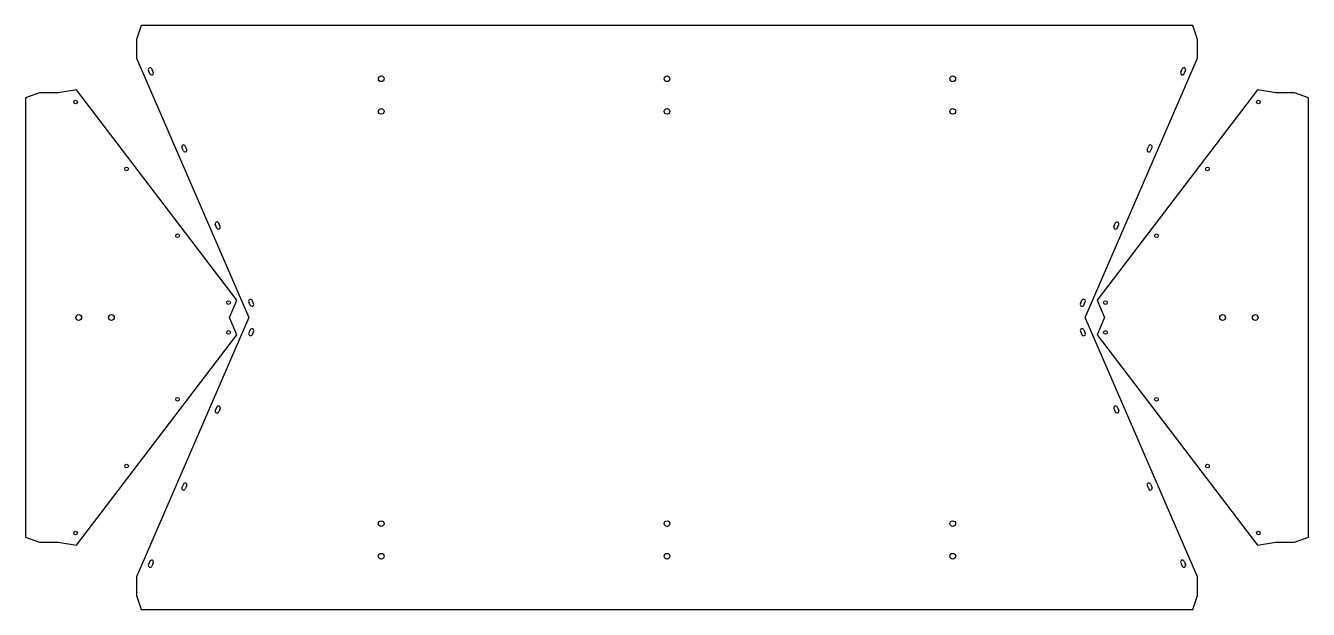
# Model space of a CAD drawing. Header units: millimetres. Extents: x -136 to 1436, y -358 to 358.
import ezdxf

# ---------------------------------------------------------------- set-up
doc = ezdxf.new("R2010")
doc.units = ezdxf.units.MM

msp = doc.modelspace()

# ---------------------------------------------------------------- linework, layer by layer
for p, q in [((6, 357.5467), (0, 340.5467)), ((1294, 357.5467), (6, 357.5467)), ((1300, 340.5467), (1294, 357.5467)), ((0, 340.5467), (0, 317.5467)), ((1300, 317.5467), (1300, 340.5467)), ((0, 317.5467), (137.5866, 0)), ((1162.4134, 0), (1300, 317.5467)), ((16.6315, 298.6551), (14.8425, 302.7842)), ((20.7606, 300.4442), (18.9715, 304.5733)), ((1279.2394, 300.4442), (1281.0285, 304.5733)), ((1283.3685, 298.6551), (1285.1575, 302.7842)), ((-118.5965, 275.1709), (-135.5965, 269.1709)), ((-135.5965, 269.1709), (-135.5965, -269.1709)), ((-95.5965, 275.1709), (-118.5965, 275.1709)), ((-73.4249, 279.0803), (-95.5965, 275.1709)), ((123.2036, 21.2755), (-73.4249, 279.0803)), ((1373.4249, 279.0803), (1176.7964, 21.2755)), ((1395.5965, 275.1709), (1373.4249, 279.0803)), ((1418.5965, 275.1709), (1395.5965, 275.1709)), ((1435.5965, 269.1709), (1418.5965, 275.1709)), ((1435.5965, -269.1709), (1435.5965, 269.1709)), ((57.5808, 204.1451), (55.7918, 208.2741)), ((61.7099, 205.9341), (59.9209, 210.0632)), ((1238.2901, 205.9341), (1240.0791, 210.0632)), ((1242.4192, 204.1451), (1244.2082, 208.2741)), ((98.5302, 109.635), (96.7411, 113.7641)), ((102.6592, 111.424), (100.8702, 115.5531)), ((1197.3408, 111.424), (1199.1298, 115.5531)), ((1201.4698, 109.635), (1203.2589, 113.7641)), ((114.2772, 0), (123.2036, 21.2755)), ((139.4795, 15.1249), (137.6904, 19.254)), ((143.6086, 16.914), (141.8195, 21.0431)), ((1156.3914, 16.914), (1158.1805, 21.0431)), ((1160.5205, 15.1249), (1162.3096, 19.254)), ((1176.7964, 21.2755), (1185.7228, 0)), ((137.5866, 0), (0, -317.5467)), ((123.2036, -21.2755), (114.2772, 0)), ((1300, -317.5467), (1162.4134, 0)), ((1185.7228, 0), (1176.7964, -21.2755)), ((139.4795, -15.1249), (137.6904, -19.254)), ((1160.5205, -15.1249), (1162.3096, -19.254)), ((-73.4249, -279.0803), (123.2036, -21.2755)), ((143.6086, -16.914), (141.8195, -21.0431)), ((1156.3914, -16.914), (1158.1805, -21.0431)), ((1176.7964, -21.2755), (1373.4249, -279.0803)), ((98.5302, -109.635), (96.7411, -113.7641)), ((1201.4698, -109.635), (1203.2589, -113.7641)), ((102.6592, -111.424), (100.8702, -115.5531)), ((1197.3408, -111.424), (1199.1298, -115.5531)), ((57.5808, -204.1451), (55.7918, -208.2741)), ((1242.4192, -204.1451), (1244.2082, -208.2741)), ((61.7099, -205.9341), (59.9209, -210.0632)), ((1238.2901, -205.9341), (1240.0791, -210.0632)), ((-135.5965, -269.1709), (-118.5965, -275.1709)), ((-118.5965, -275.1709), (-95.5965, -275.1709)), ((-95.5965, -275.1709), (-73.4249, -279.0803)), ((1373.4249, -279.0803), (1395.5965, -275.1709)), ((1395.5965, -275.1709), (1418.5965, -275.1709)), ((1418.5965, -275.1709), (1435.5965, -269.1709)), ((16.6315, -298.6551), (14.8425, -302.7842)), ((20.7606, -300.4442), (18.9715, -304.5733)), ((1279.2394, -300.4442), (1281.0285, -304.5733)), ((1283.3685, -298.6551), (1285.1575, -302.7842)), ((0, -317.5467), (0, -340.5467)), ((1300, -340.5467), (1300, -317.5467)), ((0, -340.5467), (6, -357.5467)), ((1294, -357.5467), (1300, -340.5467)), ((6, -357.5467), (1294, -357.5467))]:
    msp.add_line(p, q)
for centre, radius in [((300, 292.5467), 3.5), ((650, 292.5467), 3.5), ((1000, 292.5467), 3.5), ((-74.4875, 263.9839), 2.25), ((300, 252.5467), 3.5), ((650, 252.5467), 3.5), ((1000, 252.5467), 3.5), ((1374.4875, 263.9839), 2.25), ((-12.0236, 182.0859), 2.25), ((1312.0236, 182.0859), 2.25), ((50.4402, 100.188), 2.25), ((1249.5598, 100.188), 2.25), ((112.904, 18.2901), 2.25), ((1187.096, 18.2901), 2.25), ((-70.5965, 0), 3.5), ((-30.5965, 0), 3.5), ((1330.5965, 0), 3.5), ((1370.5965, 0), 3.5), ((112.904, -18.2901), 2.25), ((1187.096, -18.2901), 2.25), ((50.4402, -100.188), 2.25), ((1249.5598, -100.188), 2.25), ((-12.0236, -182.0859), 2.25), ((1312.0236, -182.0859), 2.25), ((300, -252.5467), 3.5), ((650, -252.5467), 3.5), ((1000, -252.5467), 3.5), ((-74.4875, -263.9839), 2.25), ((1374.4875, -263.9839), 2.25), ((300, -292.5467), 3.5), ((650, -292.5467), 3.5), ((1000, -292.5467), 3.5)]:
    msp.add_circle(centre, radius)
for centre, start, end in [((16.907, 303.6787), 23.4261, 203.4261), ((18.6961, 299.5497), 203.4261, 23.4261), ((1281.3039, 299.5497), 156.5739, 336.5739), ((1283.093, 303.6787), 336.5739, 156.5739), ((57.8563, 209.1687), 23.4261, 203.4261), ((59.6454, 205.0396), 203.4261, 23.4261), ((1240.3546, 205.0396), 156.5739, 336.5739), ((1242.1437, 209.1687), 336.5739, 156.5739), ((98.8057, 114.6586), 23.4261, 203.4261), ((100.5947, 110.5295), 203.4261, 23.4261), ((1199.4053, 110.5295), 156.5739, 336.5739), ((1201.1943, 114.6586), 336.5739, 156.5739), ((139.755, 20.1485), 23.4261, 203.4261), ((141.544, 16.0195), 203.4261, 23.4261), ((1158.456, 16.0195), 156.5739, 336.5739), ((1160.245, 20.1485), 336.5739, 156.5739), ((141.544, -16.0195), 336.5739, 156.5739), ((1158.456, -16.0195), 23.4261, 203.4261), ((139.755, -20.1485), 156.5739, 336.5739), ((1160.245, -20.1485), 203.4261, 23.4261), ((100.5947, -110.5295), 336.5739, 156.5739), ((1199.4053, -110.5295), 23.4261, 203.4261), ((98.8057, -114.6586), 156.5739, 336.5739), ((1201.1943, -114.6586), 203.4261, 23.4261), ((59.6454, -205.0396), 336.5739, 156.5739), ((1240.3546, -205.0396), 23.4261, 203.4261), ((57.8563, -209.1687), 156.5739, 336.5739), ((1242.1437, -209.1687), 203.4261, 23.4261), ((18.6961, -299.5497), 336.5739, 156.5739), ((1281.3039, -299.5497), 23.4261, 203.4261), ((16.907, -303.6787), 156.5739, 336.5739), ((1283.093, -303.6787), 203.4261, 23.4261)]:
    msp.add_arc(centre, 2.25, start, end)

doc.saveas('drawing.dxf')
